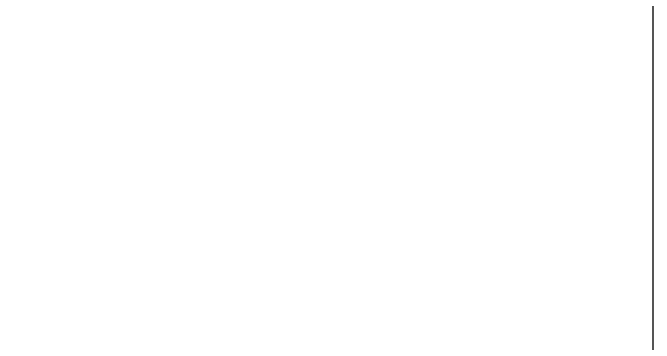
# Model space of a CAD drawing. Header units: metres. Extents: x -25 to 234, y -25 to 53.
# Drawn here: x 100.463 to 101.094, y 47.971 to 48.296 of the extents above; entities that cross this region are included whole.
import ezdxf

# ---------------------------------------------------------------- set-up
doc = ezdxf.new("R2010")
doc.units = ezdxf.units.M
doc.header["$LTSCALE"] = 0.1
doc.header["$MEASUREMENT"] = 0
doc.header["$PDMODE"] = 66
doc.linetypes.add('CONTINUA', pattern=[0])
for name, color, linetype in [('001-DIMTEXTO', 4, 'Continuous'), ('DIMENSIONES', 7, 'Continuous'), ('DIMTEXTO', 4, 'Continuous'), ('ZAPATAS', 6, 'Continuous')]:
    doc.layers.add(name, color=color, linetype=linetype)
doc.styles.add('SMPLEX', font='simplex.shx')
doc.dimstyles.new('DIM-75', dxfattribs={"dimscale": 0.75, "dimtxt": 0.2, "dimasz": 0.2, "dimexe": 0.2, "dimexo": 0.2, "dimgap": 0.1, "dimtad": 0, "dimtih": 1, "dimtoh": 1, "dimzin": 0, "dimdsep": 46, "dimtxsty": 'SMPLEX', "dimblk1": 'OBLIQUE', "dimblk2": 'OBLIQUE', "dimsah": 1, "dimcen": 0.2, "dimclrd": 4, "dimclre": 4, "dimclrt": 4, "dimadec": 0, "dimazin": 0, "dimtfac": 1, "dimtmove": 1, "dimatfit": 3, "dimldrblk": 'OPEN30', "dimfxl": 0.25, "dimfxlon": 1, "dimtfill": 1, "dimtolj": 1, "dimtzin": 0, "dimarcsym": 0})

# ---------------------------------------------------------------- blocks, each defined once
blk = doc.blocks.new('_Oblique')
at = {"color": 0, "linetype": 'ByBlock', "lineweight": -2}
blk.add_line((-0.5, -0.5), (0.5, 0.5), dxfattribs=at)
blk = doc.blocks.new('*D917')
at = {"layer": 'Defpoints', "color": 0, "linetype": 'CONTINUA', "transparency": 16777216}
for p in [(107.21138, -2.30587), (108.01138, -2.30587), (108.01138, -3.22804)]:
    blk.add_point(p, dxfattribs=at)
at = {"layer": 'DIMENSIONES', "color": 4, "linetype": 'CONTINUA', "lineweight": -2, "transparency": 16777216}
for p, q in [((107.21138, -3.04054), (107.21138, -3.37804)), ((108.01138, -3.04054), (108.01138, -3.37804)), ((107.21138, -3.22804), (107.30781, -3.22804)), ((108.01138, -3.22804), (107.91495, -3.22804))]:
    blk.add_line(p, q, dxfattribs=at)
at = {"layer": 'DIMENSIONES', "color": 4, "linetype": 'CONTINUA', "lineweight": -2, "transparency": 16777216, "xscale": 0.15, "yscale": 0.15, "zscale": 0.15, "rotation": 180}
blk.add_blockref('_Oblique', (107.21138, -3.22804), dxfattribs=at)
at = {"layer": 'DIMENSIONES', "color": 4, "linetype": 'CONTINUA', "lineweight": -2, "transparency": 16777216, "xscale": 0.15, "yscale": 0.15, "zscale": 0.15}
blk.add_blockref('_Oblique', (108.01138, -3.22804), dxfattribs=at)
at = {"layer": 'DIMENSIONES', "color": 4, "linetype": 'CONTINUA', "transparency": 16777216, "insert": (107.61138, -3.22804), "char_height": 0.15, "attachment_point": 5, "style": 'SMPLEX', "bg_fill": 3, "box_fill_scale": 1.25, "bg_fill_color": 256, "bg_fill_true_color": 13158600, "bg_fill_transparency": 0}
blk.add_mtext('\\A1;0.80', dxfattribs=at)
blk = doc.blocks.new('_Open30')
at = {"layer": 'DIMTEXTO', "color": 0, "lineweight": -2}
for p, q in [((-1, 0.2679), (0, 0)), ((0, 0), (-1, -0.2679)), ((0, 0), (-1, 0))]:
    blk.add_line(p, q, dxfattribs=at)
blk = doc.blocks.new('*D918')
at = {"layer": 'Defpoints', "color": 0, "linetype": 'CONTINUA', "transparency": 16777216}
for p in [(108.01138, -2.00587), (108.97131, -2.00587), (108.51276, -2.30587)]:
    blk.add_point(p, dxfattribs=at)
at = {"layer": 'DIMENSIONES', "color": 4, "linetype": 'CONTINUA', "lineweight": -2, "transparency": 16777216}
for p, q in [((108.78381, -2.00587), (109.12131, -2.00587)), ((108.97131, -2.30587), (108.97131, -2.00587)), ((108.97131, -2.15587), (109.08489, -2.15587)), ((109.08489, -2.15587), (109.23489, -2.15587)), ((108.78381, -2.30587), (109.12131, -2.30587))]:
    blk.add_line(p, q, dxfattribs=at)
at = {"layer": 'DIMENSIONES', "color": 4, "linetype": 'CONTINUA', "lineweight": -2, "transparency": 16777216, "xscale": 0.15, "yscale": 0.15, "zscale": 0.15}
for p, rotation in [((108.97131, -2.00587), 90), ((108.97131, -2.30587), 270)]:
    blk.add_blockref('_Oblique', p, dxfattribs=dict(at, rotation=rotation))
at = {"layer": 'DIMENSIONES', "color": 4, "linetype": 'CONTINUA', "transparency": 16777216, "insert": (109.53847, -2.15587), "char_height": 0.15, "attachment_point": 5, "style": 'SMPLEX', "bg_fill": 3, "box_fill_scale": 1.25, "bg_fill_color": 256, "bg_fill_true_color": 13158600, "bg_fill_transparency": 0}
blk.add_mtext('\\A1;0.30', dxfattribs=at)
blk = doc.blocks.new('*D921')
at = {"layer": 'Defpoints', "color": 0, "linetype": 'CONTINUA', "transparency": 16777216}
for p in [(108.01138, -2.30587), (108.51138, -2.30587), (108.51138, -3.22804)]:
    blk.add_point(p, dxfattribs=at)
at = {"layer": 'DIMENSIONES', "color": 4, "linetype": 'CONTINUA', "lineweight": -2, "transparency": 16777216}
for p, q in [((108.01138, -3.04054), (108.01138, -3.37804)), ((108.51138, -3.04054), (108.51138, -3.37804)), ((108.01138, -3.22804), (108.51138, -3.22804)), ((108.26138, -3.22804), (108.26138, -3.71554)), ((108.26138, -3.71554), (108.41138, -3.71554))]:
    blk.add_line(p, q, dxfattribs=at)
at = {"layer": 'DIMENSIONES', "color": 4, "linetype": 'CONTINUA', "lineweight": -2, "transparency": 16777216, "xscale": 0.15, "yscale": 0.15, "zscale": 0.15, "rotation": 180}
blk.add_blockref('_Oblique', (108.01138, -3.22804), dxfattribs=at)
at = {"layer": 'DIMENSIONES', "color": 4, "linetype": 'CONTINUA', "lineweight": -2, "transparency": 16777216, "xscale": 0.15, "yscale": 0.15, "zscale": 0.15}
blk.add_blockref('_Oblique', (108.51138, -3.22804), dxfattribs=at)
at = {"layer": 'DIMENSIONES', "color": 4, "linetype": 'CONTINUA', "transparency": 16777216, "insert": (108.71495, -3.71554), "char_height": 0.15, "attachment_point": 5, "style": 'SMPLEX', "bg_fill": 3, "box_fill_scale": 1.25, "bg_fill_color": 256, "bg_fill_true_color": 13158600, "bg_fill_transparency": 0}
blk.add_mtext('\\A1;0.50', dxfattribs=at)
blk = doc.blocks.new('A$C49d8b0bc')
at = {"layer": 'DIMENSIONES', "linetype": 'CONTINUA'}
dim = blk.add_linear_dim(base=(18.54631, 20.71431), p1=(17.74631, 21.63647), p2=(18.54631, 21.63647), dimstyle='DIM-75', dxfattribs=at)
dim.commit()
dim.dimension.update_dxf_attribs({"geometry": '*D917', "text_midpoint": (18.14631, 20.71431), "insert": (-89.46508, 23.94235)})
dim = blk.add_linear_dim(base=(19.50623, 21.93647), p1=(19.04768, 21.63647), p2=(18.54631, 21.93647), angle=90, dimstyle='DIM-75', dxfattribs=at)
dim.commit()
dim.dimension.update_dxf_attribs({"geometry": '*D918', "text_midpoint": (19.84482, 21.78647), "dimtype": 128, "insert": (-89.46508, 23.94235)})
at = {"layer": 'ZAPATAS', "lineweight": 25}
blk.add_lwpolyline([(17.24631, 22.43647), (19.04631, 22.43647), (19.04631, 21.13647), (17.24631, 21.13647)], close=True, dxfattribs=at)
at = {"layer": 'DIMENSIONES', "linetype": 'CONTINUA'}
dim = blk.add_linear_dim(base=(19.04631, 20.71431), p1=(18.54631, 21.63647), p2=(19.04631, 21.63647), dimstyle='DIM-75', dxfattribs=at)
dim.commit()
dim.dimension.update_dxf_attribs({"geometry": '*D921', "text_midpoint": (19.02131, 20.22681), "insert": (-89.46508, 23.94235)})

msp = doc.modelspace()

# ---------------------------------------------------------------- block references
at = {"layer": '001-DIMTEXTO', "linetype": 'CONTINUA'}
msp.add_blockref('A$C49d8b0bc', (82.04618, 26.50918), dxfattribs=at)

doc.saveas('drawing.dxf')
